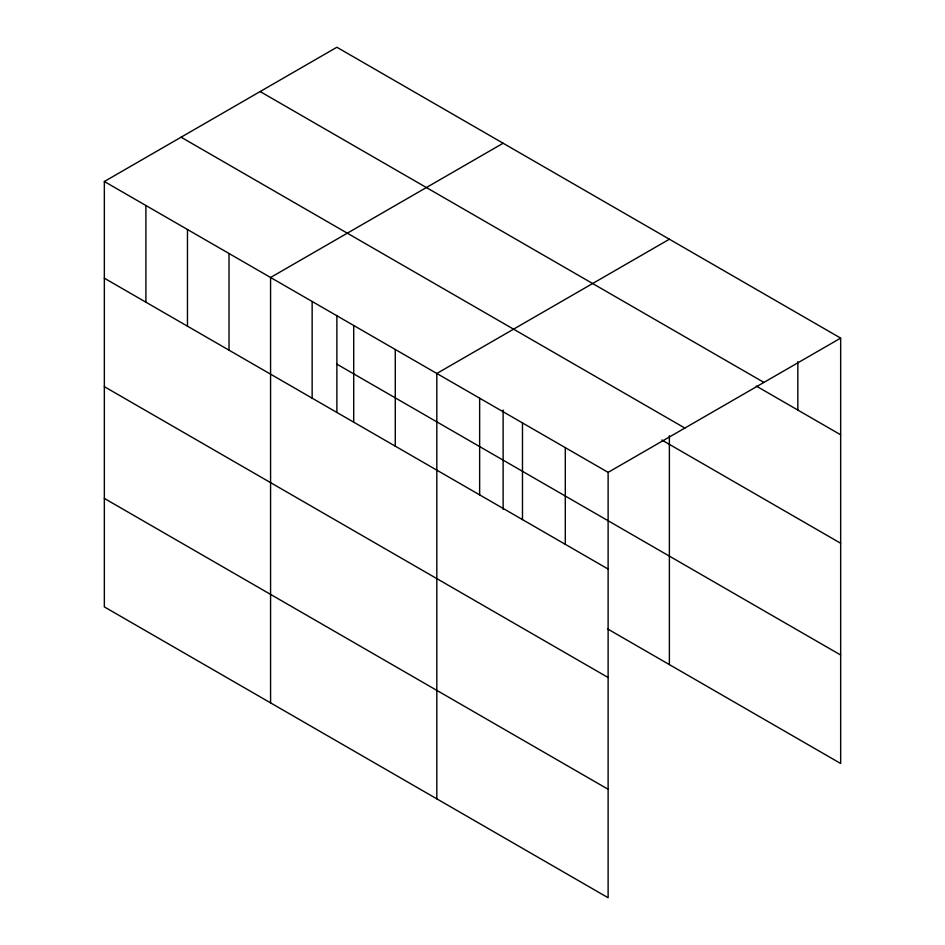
<?xml version="1.0" encoding="UTF-8"?>
<svg xmlns="http://www.w3.org/2000/svg" width="945" height="945" viewBox="0 0 945 945"><rect width="100%" height="100%" fill="white"/><g stroke="black" fill="none" stroke-linecap="round" stroke-linejoin="round"><path stroke-width="1.42" d="M104.34 181.511L608.119 472.37L608.119 897.75L104.34 606.891L104.34 181.511L336.881 47.25L840.66 338.109L840.66 763.489L607.67 628.968M503.13 143.238L270.577 277.487L270.577 702.879M669.379 239.215L436.826 373.476L436.826 798.856M608.119 472.37L840.66 338.109M260.147 91.559L763.926 382.418M756.284 386.068L840.66 434.783M181.074 137.202L684.853 428.061M661.819 440.004L840.66 543.257M336.881 364.156L840.66 655.015M104.34 278.196L608.119 569.044M104.34 386.659L608.119 677.518M104.34 498.417L608.119 789.276M797.84 361.722L797.84 410.059M669.379 435.692L669.379 664.595M565.299 447.646L565.299 544.32M522.479 422.923L522.479 519.608M503.13 410L503.13 509.32M479.647 398.199L479.647 494.885M395.27 349.485L395.27 446.158M353.702 325.482L353.702 422.167M336.881 315.441L336.881 411.89M312.145 301.49L312.145 398.176M229.021 253.496L229.021 350.182M187.464 229.505L187.464 326.179M145.896 205.502L145.896 302.187"/></g></svg>
